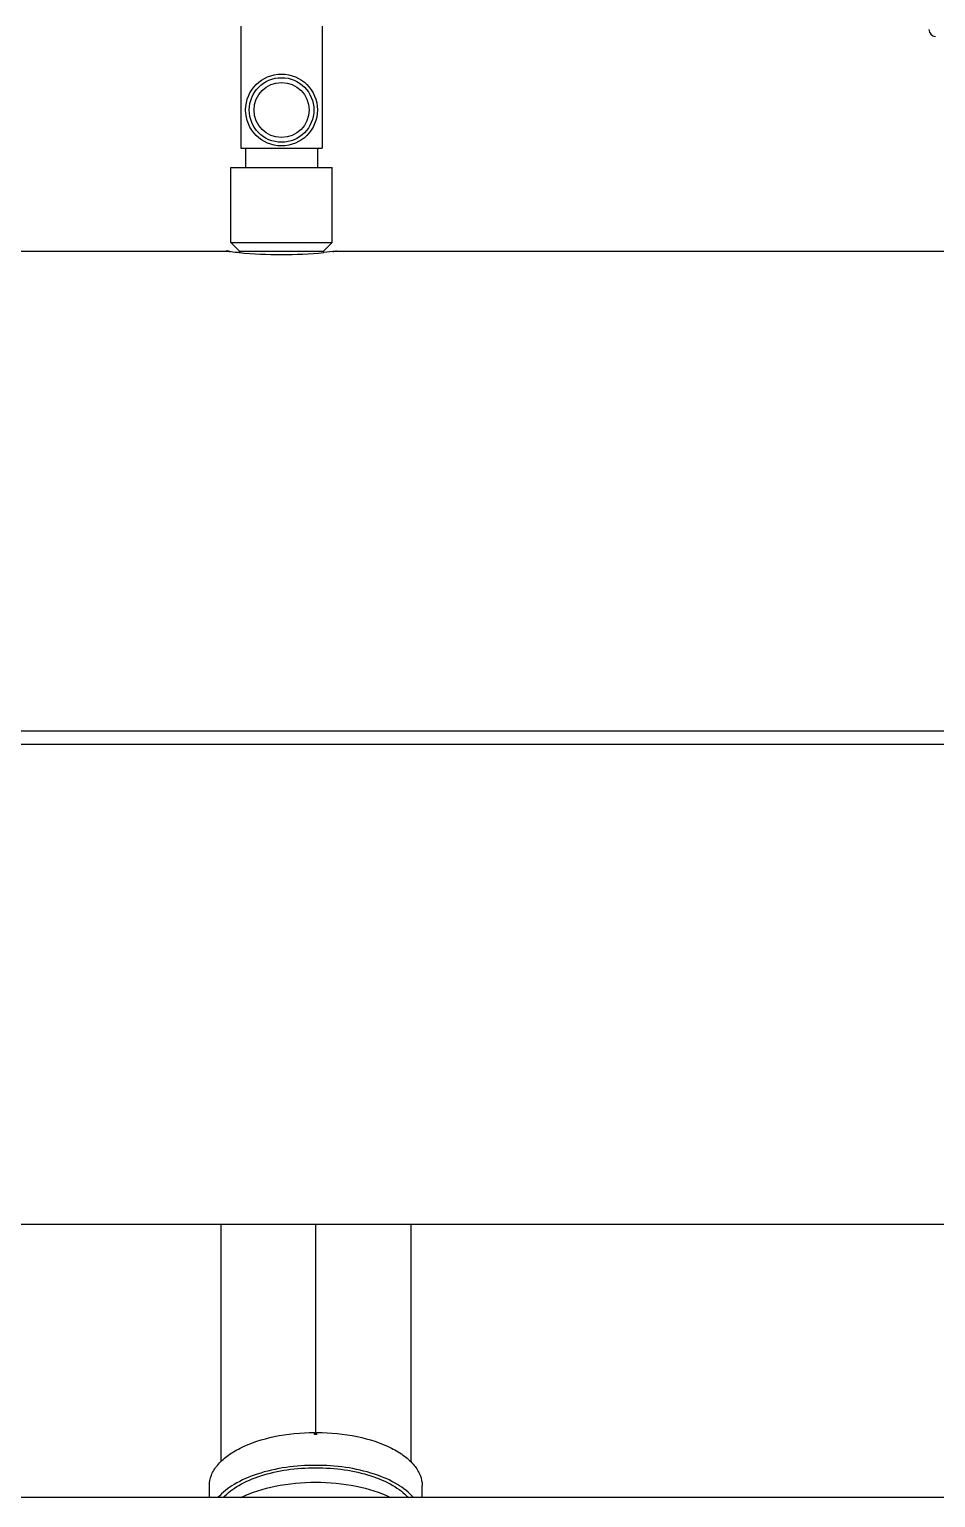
# Model space of a CAD drawing. Header units: millimetres. Extents: x 0 to 10500, y 0 to 7425.
# Drawn here: x 2093 to 2472, y 4972 to 5586 of the extents above; entities that cross this region are included whole.
import ezdxf

# ---------------------------------------------------------------- set-up
doc = ezdxf.new("R2010")
doc.units = ezdxf.units.MM
doc.header["$LTSCALE"] = 577.5
doc.linetypes.add('CENTER', pattern=[0.6, 0.375, -0.075, 0.075, -0.075])
doc.layers.get('0').update_dxf_attribs({"linetype": 'CONTINUOUS'})
for name, color, linetype in [('02___PRT_ALL_AXES', 7, 'CONTINUOUS'), ('AXES', 7, 'CONTINUOUS'), ('DEFAULT_1', 7, 'CENTER')]:
    doc.layers.add(name, color=color, linetype=linetype)

msp = doc.modelspace()

# ---------------------------------------------------------------- linework, layer by layer
at = {"color": 7, "linetype": 'Continuous'}
for p, q in [((2175.65, 5492.87), (2176.77, 5492.74)), ((2220.52, 5492.74), (2221.64, 5492.87)), ((1998.64, 5292.51), (3468.26, 5292.51)), ((3468.22, 5286.84), (1998.64, 5286.84)), ((2173.25, 5086.47), (2173.25, 4987.11)), ((2252.63, 5086.47), (2252.63, 4987.12)), ((2212.44, 4998.56), (2212.44, 4999.43)), ((2213.44, 4998.56), (2213.44, 4999.43))]:
    msp.add_line(p, q, dxfattribs=at)
at = {"color": 3, "linetype": 'Continuous'}
msp.add_line((3025.77, 4972.17), (2010.64, 4972.17), dxfattribs=at)
at = {"color": 7, "linetype": 'Continuous'}
for radius in [15, 13.5, 11.5]:
    msp.add_circle((2198.64, 5551.87), radius, dxfattribs=at)
at = {"color": 6, "linetype": 'Continuous'}
msp.add_arc((2472.08, 5585.55), 3, 180, 267, dxfattribs=at)
at = {"color": 7, "linetype": 'Continuous'}
for centre, radius, start, end in [((2197.7, 5677.13), 185.57, 263.52409, 263.68203), ((2198.8, 5687.31), 195.81, 264.77262, 269.95561), ((2198.6, 5685.46), 193.96, 270.01421, 275.24897), ((2199.49, 5678.65), 187.1, 276.32689, 276.45383), ((2212.94, 4909.67), 88.9, 89.67774, 90.32226)]:
    msp.add_arc(centre, radius, start, end, dxfattribs=at)
for points, knots in [([(2180.95, 5492.31), (2179.64, 5492.43), (2179.01, 5492.08), (2175.31, 5493.18), (2175.65, 5492.87)], [0, 0, 0, 0, 0.743529, 1, 1, 1, 1]), ([(2221.64, 5492.87), (2221.53, 5492.84), (2219.74, 5492.76), (2217.99, 5492.46), (2216.34, 5492.31)], [0, 0, 0, 0, 0.065175, 1, 1, 1, 1]), ([(2168.49, 4977.2), (2168.49, 4978.67), (2169.13, 4981.76), (2171.81, 4986), (2175.99, 4989.8), (2183.75, 4994.45), (2196.11, 4998.34), (2206.79, 4999.4), (2212.44, 4999.43)], [0, 0, 0, 0, 0.082468, 0.173361, 0.278069, 0.398492, 0.681392, 1, 1, 1, 1]), ([(2213.44, 4999.43), (2219.09, 4999.4), (2229.77, 4998.34), (2242.13, 4994.45), (2249.9, 4989.8), (2254.08, 4986), (2256.75, 4981.76), (2257.39, 4978.67), (2257.39, 4977.2)], [0, 0, 0, 0, 0.318608, 0.601508, 0.721931, 0.826639, 0.917532, 1, 1, 1, 1])]:
    msp.add_open_spline(points, degree=3, knots=knots, dxfattribs=at)
at = {"layer": '02___PRT_ALL_AXES', "color": 7, "linetype": 'Continuous'}
for p, q in [((2002.15, 5492.87), (2175.65, 5492.87)), ((2221.64, 5492.87), (2717.69, 5492.87)), ((2010.64, 5086.47), (3314.65, 5086.47))]:
    msp.add_line(p, q, dxfattribs=at)
at = {"layer": 'AXES', "color": 7, "linetype": 'Continuous'}
for p, q in [((2181.64, 5586.87), (2181.64, 5535.87)), ((2215.64, 5586.87), (2215.64, 5535.87)), ((2181.64, 5535.87), (2215.64, 5535.87)), ((2183.64, 5535.87), (2183.64, 5527.87)), ((2213.64, 5535.87), (2213.64, 5527.87)), ((2177.44, 5496.57), (2177.44, 5527.87)), ((2177.44, 5527.87), (2219.84, 5527.87)), ((2219.84, 5496.57), (2219.84, 5527.87)), ((2177.44, 5496.57), (2181.14, 5492.87)), ((2177.44, 5496.57), (2219.84, 5496.57)), ((2219.84, 5496.57), (2216.14, 5492.87)), ((2181.14, 5492.87), (2181.14, 5492.31)), ((2181.14, 5492.87), (2216.14, 5492.87)), ((2216.14, 5492.87), (2216.14, 5492.31)), ((2168.49, 4972.17), (2168.49, 4977.2)), ((2257.39, 4972.17), (2257.39, 4977.2))]:
    msp.add_line(p, q, dxfattribs=at)
for points, knots in [([(2212.94, 4985.66), (2204.69, 4985.66), (2192.75, 4984.12), (2179.19, 4978.36), (2173.97, 4974.39), (2172.08, 4972.18)], [0, 0, 0, 0, 0.562348, 0.802042, 1, 1, 1, 1]), ([(2174.27, 4972.18), (2176.12, 4974.23), (2181.12, 4977.9), (2190.26, 4981.7), (2201.15, 4984.12), (2212.94, 4984.94), (2224.74, 4984.12), (2235.63, 4981.7), (2244.77, 4977.9), (2249.77, 4974.23), (2251.62, 4972.18)], [0, 0, 0, 0, 0.0996, 0.219481, 0.355392, 0.5, 0.644608, 0.780519, 0.9004, 1, 1, 1, 1]), ([(2253.8, 4972.18), (2251.92, 4974.39), (2246.7, 4978.36), (2233.14, 4984.12), (2221.19, 4985.66), (2212.94, 4985.66)], [0, 0, 0, 0, 0.197958, 0.437652, 1, 1, 1, 1]), ([(2181.67, 4972.21), (2186.19, 4974.45), (2196.55, 4977.65), (2207.28, 4978.64), (2212.94, 4978.64)], [0, 0, 0, 0, 0.471103, 1, 1, 1, 1]), ([(2212.94, 4978.64), (2218.61, 4978.64), (2229.34, 4977.65), (2239.7, 4974.45), (2244.22, 4972.21)], [0, 0, 0, 0, 0.528897, 1, 1, 1, 1])]:
    msp.add_open_spline(points, degree=3, knots=knots, dxfattribs=at)
at = {"layer": 'DEFAULT_1', "color": 2, "linetype": 'CENTER'}
msp.add_line((2212.94, 4998.56), (2212.94, 5086.47), dxfattribs=at)

doc.saveas('drawing.dxf')
